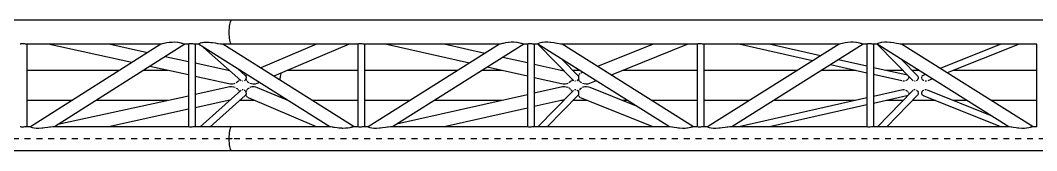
# Model space of a CAD drawing. Header units: millimetres. Extents: x 149919 to 150445, y 136651 to 136866.
# Drawn here: x 150213.99 to 150231.16, y 136773.87 to 136776.08 of the extents above; entities that cross this region are included whole.
import ezdxf

# ---------------------------------------------------------------- set-up
doc = ezdxf.new("R2010")
doc.units = ezdxf.units.MM
doc.header["$LTSCALE"] = 0.25
doc.linetypes.add('CENTER', pattern=[50.8, 31.75, -6.35, 6.35, -6.35])
doc.linetypes.add('XKITLINE00', pattern=[0])

# ---------------------------------------------------------------- blocks, each defined once
blk = doc.blocks.new('çatıı')
at = {"color": 8, "linetype": 'XKITLINE00'}
for p, q in [((7574.6, 12570.6), (6252.7, 12570.6)), ((7570.3, 12557.2), (7570, 12553.8)), ((7570.6, 12560.4), (7570.3, 12557.2)), ((7571.1, 12563.3), (7570.6, 12560.4)), ((7571.6, 12565.8), (7571.1, 12563.3)), ((7572.3, 12567.9), (7571.6, 12565.8)), ((7572.3, 12567.9), (7571.6, 12565.8)), ((7573, 12569.4), (7572.3, 12567.9)), ((7573, 12569.4), (7572.3, 12567.9)), ((7573.8, 12570.3), (7573, 12569.4)), ((7573.8, 12570.3), (7573, 12569.4)), ((7574.6, 12570.6), (7573.8, 12570.3)), ((7574.6, 12570.6), (7573.8, 12570.3)), ((9008.6, 12570.6), (7574.6, 12570.6)), ((7570, 12553.8), (7570, 12550.3)), ((7570, 12550.3), (7570, 12546.7)), ((7570, 12546.7), (7570.3, 12543.3)), ((7570.3, 12543.3), (7570.6, 12540.1)), ((7570.6, 12540.1), (7571.1, 12537.2)), ((7571.1, 12537.2), (7571.6, 12534.7)), ((7217.6, 12530.3), (7217.3, 12530.1)), ((7217.8, 12530.3), (7217.6, 12530.3)), ((7218.4, 12530.6), (7217.8, 12530.3)), ((7219.6, 12530.8), (7218.4, 12530.6)), ((7221.2, 12530.9), (7219.6, 12530.8)), ((7223, 12530.9), (7221.2, 12530.9)), ((7224.7, 12530.7), (7223, 12530.9)), ((7226.3, 12530.3), (7224.7, 12530.7)), ((7226.4, 12530.3), (7226.3, 12530.3)), ((7227.6, 12530.1), (7226.4, 12530.3)), ((7228.4, 12530), (7227.6, 12530.1)), ((7454.7, 12530), (7228.3, 12530)), ((7228.5, 12530), (7228.4, 12529.9)), ((7228.4, 12529.9), (7228.4, 12530)), ((7228.7, 12530), (7228.7, 12390.6)), ((7454.8, 12530), (7234.6, 12390.6)), ((7405.8, 12499), (7264.5, 12530)), ((7495.5, 12530), (7275.4, 12390.6)), ((7432.1, 12515.7), (7366.8, 12530)), ((7455.3, 12530.3), (7454.8, 12530)), ((7455.5, 12530.3), (7455.3, 12530.3)), ((7457.4, 12530.9), (7455.5, 12530.3)), ((7459.6, 12531.3), (7457.4, 12530.9)), ((7460.6, 12531.6), (7459.6, 12531.3)), ((7464.8, 12532.3), (7460.6, 12531.6)), ((7469.2, 12532.9), (7464.8, 12532.3)), ((7469.3, 12532.9), (7469.2, 12532.9)), ((7474.2, 12533.3), (7469.3, 12532.9)), ((7478.8, 12533.4), (7474.2, 12533.3)), ((7482.9, 12533.1), (7478.8, 12533.4)), ((7483.8, 12532.9), (7482.9, 12533.1)), ((7486.5, 12532.5), (7483.8, 12532.9)), ((7489.4, 12531.8), (7486.5, 12532.5)), ((7490.6, 12531.3), (7489.4, 12531.8)), ((7491.7, 12531.1), (7490.6, 12531.3)), ((7493.5, 12530.4), (7491.7, 12531.1)), ((7493.6, 12530.3), (7493.5, 12530.4)), ((7494.8, 12530.1), (7493.6, 12530.3)), ((7495.1, 12529.9), (7494.8, 12530.1)), ((7501.4, 12530), (7495, 12530)), ((7495.4, 12530), (7495.1, 12529.9)), ((7501.7, 12530.3), (7501.4, 12530.1)), ((7501.4, 12530.1), (7501.4, 12390.5)), ((7502, 12530.3), (7501.7, 12530.3)), ((7502.5, 12530.6), (7502, 12530.3)), ((7503.8, 12530.8), (7502.5, 12530.6)), ((7505.4, 12530.9), (7503.8, 12530.8)), ((7507.1, 12530.9), (7505.4, 12530.9)), ((7508.9, 12530.7), (7507.1, 12530.9)), ((7510.5, 12530.3), (7508.9, 12530.7)), ((7511.8, 12530.2), (7510.5, 12530.3)), ((7510.5, 12530.3), (7510.5, 12530.3)), ((7512.6, 12530), (7511.8, 12530.2)), ((7518.9, 12530), (7512.5, 12530)), ((7512.7, 12530), (7512.6, 12529.9)), ((7512.6, 12529.9), (7512.6, 12530)), ((7512.8, 12530), (7512.8, 12390.6)), ((7519, 12530.2), (7518.7, 12530.1)), ((7740.7, 12390.5), (7518.7, 12530.1)), ((7520, 12531), (7519, 12530.5)), ((7519, 12530.5), (7519, 12530.2)), ((7521.6, 12531.8), (7520, 12531)), ((7524.2, 12532.3), (7521.6, 12531.8)), ((7525.3, 12532.4), (7524.2, 12532.3)), ((7527.5, 12532.8), (7525.3, 12532.4)), ((7590.1, 12468.6), (7527.2, 12524.8)), ((7531.7, 12533), (7527.5, 12532.8)), ((7536.7, 12532.8), (7531.7, 12533)), ((7539.6, 12532.4), (7536.7, 12532.8)), ((7542, 12532.3), (7539.6, 12532.4)), ((7547.1, 12531.7), (7542, 12532.3)), ((7551.3, 12531), (7547.1, 12531.7)), ((7552, 12530.9), (7551.3, 12531)), ((7555.8, 12530.4), (7552, 12530.9)), ((7557.2, 12530.2), (7555.8, 12530.4)), ((7558.4, 12530.1), (7557.2, 12530.2)), ((7559.8, 12529.9), (7558.4, 12530.1)), ((7574.6, 12530), (7559.4, 12530)), ((7559.8, 12529.9), (7559.8, 12530)), ((7559.8, 12529.9), (7559.8, 12529.9)), ((7781.6, 12390.6), (7559.9, 12530)), ((7571.6, 12534.7), (7572.3, 12532.7)), ((7571.6, 12534.7), (7572.3, 12532.7)), ((7572.3, 12532.7), (7573, 12531.2)), ((7572.3, 12532.7), (7573, 12531.2)), ((7573, 12531.2), (7573.8, 12530.3)), ((7573, 12531.2), (7573.8, 12530.3)), ((7574.6, 12530), (7573.8, 12530.3)), ((7574.6, 12530), (7573.8, 12530.3)), ((7787.6, 12530), (7574.6, 12530)), ((7717.9, 12530), (7623.7, 12489.9)), ((7773.4, 12530), (7646.1, 12475.8)), ((7787.9, 12530.3), (7787.6, 12530.1)), ((7787.6, 12530.1), (7787.6, 12390.5)), ((7788.3, 12530.3), (7787.9, 12530.3)), ((7788.7, 12530.6), (7788.3, 12530.3)), ((7790, 12530.8), (7788.7, 12530.6)), ((7791.6, 12531), (7790, 12530.8)), ((7793.3, 12530.9), (7791.6, 12531)), ((7795.1, 12530.7), (7793.3, 12530.9)), ((7796.7, 12530.4), (7795.1, 12530.7)), ((7796.8, 12530.3), (7796.7, 12530.4)), ((7798, 12530.2), (7796.8, 12530.3)), ((7798.8, 12530), (7798, 12530.2)), ((8027.3, 12530), (7798.8, 12530)), ((7798.9, 12530), (7798.8, 12529.9)), ((7798.8, 12529.9), (7798.8, 12530)), ((7799, 12530), (7799, 12390.6)), ((8027.3, 12530), (7805.2, 12390.6)), ((7976.3, 12498), (7833.8, 12530)), ((8068.3, 12530), (7846.2, 12390.6)), ((8002.6, 12514.5), (7933.7, 12530)), ((8027.9, 12530.3), (8027.3, 12530)), ((8028.2, 12530.3), (8027.9, 12530.3)), ((8030, 12530.9), (8028.2, 12530.3)), ((8032.4, 12531.3), (8030, 12530.9)), ((8033.1, 12531.5), (8032.4, 12531.3)), ((8037.4, 12532.3), (8033.1, 12531.5)), ((8042, 12532.9), (8037.4, 12532.3)), ((8042.3, 12532.9), (8042, 12532.9)), ((8047, 12533.4), (8042.3, 12532.9)), ((8051.6, 12533.5), (8047, 12533.4)), ((8055.8, 12533.1), (8051.6, 12533.5)), ((8056.9, 12532.9), (8055.8, 12533.1)), ((8059.4, 12532.6), (8056.9, 12532.9)), ((8062.3, 12531.9), (8059.4, 12532.6)), ((8063.7, 12531.3), (8062.3, 12531.9)), ((8064.6, 12531.1), (8063.7, 12531.3)), ((8066.4, 12530.5), (8064.6, 12531.1)), ((8066.6, 12530.3), (8066.4, 12530.5)), ((8067.7, 12530.1), (8066.6, 12530.3)), ((8068, 12529.9), (8067.7, 12530.1)), ((8074.4, 12530), (8067.9, 12530)), ((8068.3, 12530), (8068, 12529.9)), ((8074.7, 12530.3), (8074.4, 12530.1)), ((8074.4, 12530.1), (8074.4, 12390.5)), ((8075.1, 12530.3), (8074.7, 12530.3)), ((8075.5, 12530.6), (8075.1, 12530.3)), ((8076.8, 12530.8), (8075.5, 12530.6)), ((8078.4, 12531), (8076.8, 12530.8)), ((8080.1, 12530.9), (8078.4, 12531)), ((8081.9, 12530.7), (8080.1, 12530.9)), ((8083.5, 12530.4), (8081.9, 12530.7)), ((8083.6, 12530.3), (8083.5, 12530.4)), ((8084.8, 12530.2), (8083.6, 12530.3)), ((8085.6, 12530), (8084.8, 12530.2)), ((8092, 12530), (8085.6, 12530)), ((8085.7, 12530), (8085.6, 12529.9)), ((8085.6, 12529.9), (8085.6, 12530)), ((8085.8, 12530), (8085.8, 12390.6)), ((8092, 12530.3), (8091.7, 12530.2)), ((8314.2, 12390.5), (8091.7, 12530.2)), ((8092.8, 12531.2), (8091.9, 12530.6)), ((8091.9, 12530.6), (8092, 12530.3)), ((8092.3, 12529.8), (8150.9, 12469.7)), ((8093.3, 12531.3), (8092.8, 12531.2)), ((8094.3, 12532), (8093.3, 12531.3)), ((8096.7, 12532.7), (8094.3, 12532)), ((8098.6, 12532.9), (8096.7, 12532.7)), ((8099.9, 12533.2), (8098.6, 12532.9)), ((8104, 12533.5), (8099.9, 12533.2)), ((8108.8, 12533.4), (8104, 12533.5)), ((8113.3, 12532.9), (8108.8, 12533.4)), ((8114.1, 12532.9), (8113.3, 12532.9)), ((8119.3, 12532.3), (8114.1, 12532.9)), ((8124.2, 12531.5), (8119.3, 12532.3)), ((8124.8, 12531.3), (8124.2, 12531.5)), ((8128.2, 12530.8), (8124.8, 12531.3)), ((8130.5, 12530.3), (8128.2, 12530.8)), ((8131.3, 12530.3), (8130.5, 12530.3)), ((8132.9, 12530), (8131.3, 12530.3)), ((8361.2, 12530), (8132.9, 12530)), ((8133, 12529.9), (8132.9, 12530)), ((8132.9, 12530), (8133, 12529.9)), ((8355.1, 12390.6), (8133, 12530)), ((8286.8, 12530), (8192.9, 12492.4)), ((8345.6, 12530), (8215.8, 12478)), ((8361.5, 12530.3), (8361.2, 12530.1)), ((8361.2, 12530.1), (8361.2, 12390.5)), ((8361.9, 12530.3), (8361.5, 12530.3)), ((8362.3, 12530.6), (8361.9, 12530.3)), ((8363.6, 12530.8), (8362.3, 12530.6)), ((8365.2, 12531), (8363.6, 12530.8)), ((8366.9, 12530.9), (8365.2, 12531)), ((8368.7, 12530.7), (8366.9, 12530.9)), ((8370.3, 12530.4), (8368.7, 12530.7)), ((8370.4, 12530.3), (8370.3, 12530.4)), ((8371.5, 12530.2), (8370.4, 12530.3)), ((8372.4, 12530), (8371.5, 12530.2)), ((8600.9, 12530), (8372.4, 12530)), ((8372.5, 12530), (8372.4, 12529.9)), ((8372.4, 12529.9), (8372.4, 12530)), ((8372.6, 12530), (8372.6, 12390.6)), ((8600.9, 12530), (8378.8, 12390.6)), ((8641.9, 12530), (8419.8, 12390.6)), ((8556.2, 12502), (8431.5, 12530)), ((8569.8, 12510.5), (8483.1, 12530)), ((8601.5, 12530.3), (8600.9, 12530)), ((8601.8, 12530.3), (8601.5, 12530.3)), ((8603.6, 12530.9), (8601.8, 12530.3)), ((8606, 12531.3), (8603.6, 12530.9)), ((8606.8, 12531.5), (8606, 12531.3)), ((8611, 12532.3), (8606.8, 12531.5)), ((8615.6, 12532.9), (8611, 12532.3)), ((8615.9, 12532.9), (8615.6, 12532.9)), ((8620.6, 12533.4), (8615.9, 12532.9)), ((8625.3, 12533.5), (8620.6, 12533.4)), ((8629.4, 12533.2), (8625.3, 12533.5)), ((8630.5, 12532.9), (8629.4, 12533.2)), ((8633, 12532.6), (8630.5, 12532.9)), ((8636, 12531.9), (8633, 12532.6)), ((8637.3, 12531.3), (8636, 12531.9)), ((8638.2, 12531.1), (8637.3, 12531.3)), ((8640, 12530.5), (8638.2, 12531.1)), ((8640.2, 12530.3), (8640, 12530.5)), ((8641.3, 12530.1), (8640.2, 12530.3)), ((8641.6, 12529.9), (8641.3, 12530.1)), ((8648, 12530), (8641.5, 12530)), ((8641.9, 12530), (8641.6, 12529.9)), ((8648.3, 12530.3), (8648, 12530.1)), ((8648, 12530.1), (8648, 12390.5)), ((8648.7, 12530.3), (8648.3, 12530.3)), ((8649.1, 12530.6), (8648.7, 12530.3)), ((8650.4, 12530.8), (8649.1, 12530.6)), ((8652, 12531), (8650.4, 12530.8)), ((8653.7, 12530.9), (8652, 12531)), ((8655.5, 12530.7), (8653.7, 12530.9)), ((8657.1, 12530.4), (8655.5, 12530.7)), ((8657.2, 12530.3), (8657.1, 12530.4)), ((8658.3, 12530.2), (8657.2, 12530.3)), ((8659.2, 12530), (8658.3, 12530.2)), ((8665.5, 12530), (8659.2, 12530)), ((8659.3, 12530), (8659.2, 12529.9)), ((8659.2, 12529.9), (8659.2, 12530)), ((8659.4, 12530), (8659.4, 12390.6)), ((8665.6, 12530.3), (8665.3, 12530.2)), ((8887.8, 12390.5), (8665.3, 12530.2)), ((8666.4, 12531.2), (8665.5, 12530.6)), ((8665.5, 12530.6), (8665.6, 12530.3)), ((8665.9, 12529.8), (8724.5, 12469.7)), ((8666.9, 12531.4), (8666.4, 12531.2)), ((8667.9, 12532), (8666.9, 12531.4)), ((8670.3, 12532.7), (8667.9, 12532)), ((8672.2, 12533), (8670.3, 12532.7)), ((8673.5, 12533.2), (8672.2, 12533)), ((8677.5, 12533.5), (8673.5, 12533.2)), ((8682.3, 12533.4), (8677.5, 12533.5)), ((8686.9, 12533), (8682.3, 12533.4)), ((8687.6, 12532.9), (8686.9, 12533)), ((8692.8, 12532.3), (8687.6, 12532.9)), ((8697.8, 12531.5), (8692.8, 12532.3)), ((8698.3, 12531.4), (8697.8, 12531.5)), ((8701.8, 12530.8), (8698.3, 12531.4)), ((8704.1, 12530.3), (8701.8, 12530.8)), ((8704.8, 12530.3), (8704.1, 12530.3)), ((8706.4, 12530), (8704.8, 12530.3)), ((8706.6, 12529.9), (8706.4, 12530)), ((8934.8, 12530), (8706.5, 12530)), ((8706.5, 12530), (8706.6, 12529.9)), ((8928.7, 12390.6), (8706.6, 12530)), ((8874.5, 12530), (8772, 12489)), ((8905.1, 12530), (8783.9, 12481.5)), ((8935.1, 12530.3), (8934.8, 12530.1)), ((8934.8, 12530.1), (8934.8, 12390.5)), ((7501.4, 12500.5), (7462.4, 12509)), ((8074.4, 12498.4), (8032.9, 12507.7)), ((8133.1, 12504.1), (8160.4, 12476.2)), ((8648, 12492.9), (8600.1, 12503.7)), ((8706.7, 12504.1), (8734.1, 12476.1)), ((7384.8, 12485.7), (7228.7, 12485.7)), ((7466.7, 12485.7), (7425.6, 12485.7)), ((7501.4, 12478.1), (7436.1, 12492.4)), ((7571.6, 12485.1), (7512.8, 12498)), ((7571, 12485.7), (7569, 12485.7)), ((7597.5, 12477.2), (7584.8, 12488.5)), ((7589.4, 12485.7), (7588, 12485.7)), ((7787.6, 12485.7), (7669.4, 12485.7)), ((7956.7, 12485.7), (7799, 12485.7)), ((8031.1, 12485.7), (7997.7, 12485.7)), ((8074.4, 12475.9), (8006.5, 12491.2)), ((8136.7, 12484.4), (8085.8, 12495.8)), ((8135.4, 12485.7), (8131, 12485.7)), ((8162.5, 12485.7), (8151.2, 12485.7)), ((8361.2, 12485.7), (8234.9, 12485.7)), ((8530.3, 12485.7), (8372.6, 12485.7)), ((8628.8, 12485.7), (8571.3, 12485.7)), ((8648, 12481.4), (8586.5, 12495.2)), ((8716.6, 12477.6), (8659.4, 12490.4)), ((8709, 12485.7), (8680.4, 12485.7)), ((8736.1, 12485.7), (8724.8, 12485.7)), ((8934.8, 12485.7), (8794.4, 12485.7)), ((7569.6, 12463.1), (7512.8, 12475.6)), ((7587.6, 12470), (7586.5, 12468.5)), ((7588, 12470.5), (7587.6, 12470)), ((7587.6, 12470), (7587.6, 12470)), ((7590.4, 12468.4), (7590.1, 12468.6)), ((7596.6, 12468.8), (7595.9, 12468.4)), ((7597.8, 12470), (7596.6, 12468.8)), ((7597.5, 12477.2), (7597.9, 12476.8)), ((7597.9, 12470.1), (7597.8, 12470)), ((7597.9, 12476.8), (7598.5, 12476.2)), ((7598.6, 12471.3), (7597.9, 12470.1)), ((7598.8, 12476.8), (7598.5, 12476.2)), ((7598.5, 12476.2), (7598.7, 12475.4)), ((7598.7, 12471.7), (7598.6, 12471.3)), ((7598.6, 12471.3), (7599.2, 12470)), ((7598.7, 12475.4), (7598.9, 12475)), ((7598.9, 12473.3), (7598.7, 12471.7)), ((7599, 12477.6), (7598.8, 12476.8)), ((7598.9, 12475), (7598.9, 12473.5)), ((7598.9, 12473.5), (7598.9, 12473.3)), ((7599.2, 12478), (7599, 12477.6)), ((7599.2, 12470), (7599.6, 12469.1)), ((7600, 12479), (7599.6, 12478.5)), ((7599.6, 12469.1), (7600, 12468.5)), ((7656.1, 12471.8), (7655.9, 12469.6)), ((7656.1, 12471.8), (7655.9, 12469.6)), ((7656.6, 12475.2), (7656.1, 12471.8)), ((7656.6, 12475.2), (7656.1, 12471.8)), ((7657.2, 12478.2), (7656.6, 12475.2)), ((7657.2, 12478.2), (7656.6, 12475.2)), ((7657.9, 12480.8), (7657.2, 12478.2)), ((7657.9, 12480.8), (7657.2, 12478.2)), ((8131.9, 12463), (8085.8, 12473.4)), ((8149.7, 12470), (8148.6, 12468.4)), ((8150.1, 12470.6), (8149.7, 12470)), ((8150.9, 12469.9), (8150.9, 12469.7)), ((8152.1, 12468.6), (8150.9, 12469.7)), ((8152.4, 12468.4), (8152.1, 12468.6)), ((8158.7, 12468.8), (8157.9, 12468.4)), ((8159.8, 12470), (8158.7, 12468.8)), ((8159.9, 12470.1), (8159.8, 12470)), ((8160.4, 12470.9), (8159.9, 12470.1)), ((8160.4, 12476.8), (8160.3, 12476.3)), ((8160.6, 12477.5), (8160.4, 12476.8)), ((8160.4, 12476.2), (8160.6, 12475.5)), ((8160.7, 12471.7), (8160.4, 12470.9)), ((8160.5, 12471), (8161, 12470)), ((8160.9, 12478), (8160.6, 12477.5)), ((8160.6, 12475.5), (8160.8, 12475.1)), ((8160.8, 12473.3), (8160.7, 12471.7)), ((8160.8, 12475.1), (8160.9, 12473.6)), ((8160.9, 12473.6), (8160.8, 12473.3)), ((8161, 12470), (8161.4, 12469)), ((8161.8, 12479.2), (8161.3, 12478.5)), ((8161.4, 12469), (8161.8, 12468.4)), ((8162.3, 12479.6), (8161.8, 12479.2)), ((8163.4, 12480.5), (8162.3, 12479.6)), ((8163.6, 12480.6), (8163.4, 12480.5)), ((8165.6, 12481.5), (8164.5, 12481)), ((8167.8, 12482.4), (8165.6, 12481.5)), ((8706.9, 12468.1), (8659.4, 12478.8)), ((8715.4, 12469.5), (8713.5, 12468.4)), ((8715.9, 12470), (8715.4, 12469.5)), ((8717, 12470.9), (8715.9, 12470)), ((8717.6, 12476.9), (8716.6, 12477.6)), ((8717.4, 12471.5), (8717, 12470.9)), ((8718.1, 12472.5), (8717.8, 12472.1)), ((8718, 12476.5), (8718.6, 12475.6)), ((8718.3, 12473.5), (8718.1, 12472.5)), ((8718.6, 12474.1), (8718.3, 12473.5)), ((8718.6, 12475.6), (8718.6, 12475.5)), ((8718.6, 12474.9), (8718.6, 12474.1)), ((8724.5, 12469.9), (8724.5, 12469.7)), ((8725.7, 12468.6), (8724.5, 12469.7)), ((8726, 12468.4), (8725.7, 12468.6)), ((8732.2, 12468.9), (8731.5, 12468.4)), ((8733.4, 12470), (8732.2, 12468.9)), ((8733.5, 12470.1), (8733.4, 12470)), ((8734.3, 12471.5), (8733.5, 12470.1)), ((8734.1, 12476.1), (8734.4, 12475.5)), ((8734.8, 12473.2), (8734.5, 12472.1)), ((8734.7, 12474.9), (8734.7, 12474.8)), ((8734.7, 12474.8), (8734.8, 12473.5)), ((8734.8, 12473.5), (8734.8, 12473.2)), ((8740.5, 12474.9), (8740.2, 12473.8)), ((8740.2, 12473.8), (8740.3, 12473.5)), ((8740.3, 12473.5), (8740.4, 12472.1)), ((8740.4, 12472.1), (8740.4, 12472.1)), ((8741.6, 12476.5), (8740.7, 12475.5)), ((8740.8, 12471.5), (8741.3, 12470.6)), ((8742, 12470), (8741.3, 12470.6)), ((8742, 12476.8), (8741.6, 12476.5)), ((8743.1, 12477.4), (8742, 12476.8)), ((8742, 12470), (8742.6, 12469.2)), ((8744.1, 12468.4), (8742.6, 12469.2)), ((8746.9, 12478.9), (8743.1, 12477.4)), ((8758.8, 12471.4), (8751, 12468.3)), ((7571.4, 12457.8), (7512.8, 12445)), ((7590.2, 12452), (7521.4, 12390.6)), ((7572.7, 12462.7), (7569.6, 12463.1)), ((7574.5, 12458), (7571.4, 12457.8)), ((7575.8, 12462.7), (7572.7, 12462.7)), ((7577.6, 12457.7), (7574.5, 12458)), ((7578.8, 12463.3), (7575.8, 12462.7)), ((7580.5, 12456.8), (7577.6, 12457.7)), ((7580.2, 12463.9), (7578.8, 12463.3)), ((7580.7, 12456.7), (7580.5, 12456.8)), ((7583.9, 12466), (7581.8, 12464.6)), ((7583, 12455.4), (7582, 12456)), ((7584.3, 12454.4), (7583, 12455.4)), ((7584.1, 12466.2), (7583.9, 12466)), ((7585.9, 12467.8), (7584.1, 12466.2)), ((7585.2, 12453.7), (7584.3, 12454.4)), ((7585.2, 12453.7), (7586.1, 12452.8)), ((7586.7, 12452.1), (7587.1, 12451.7)), ((7587.1, 12451.7), (7587.7, 12450.6)), ((7590.4, 12452.1), (7590.2, 12452)), ((7593.4, 12452.9), (7592.4, 12452.8)), ((7593.3, 12467.7), (7592.7, 12467.8)), ((7593.7, 12467.8), (7593.3, 12467.7)), ((7594, 12452.8), (7593.4, 12452.9)), ((7596.7, 12451.8), (7596, 12452.1)), ((7597.8, 12450.6), (7596.7, 12451.8)), ((7599.9, 12452.1), (7599.1, 12450.6)), ((7601.8, 12454.4), (7600.3, 12452.8)), ((7600.5, 12467.8), (7601.1, 12467.1)), ((7602, 12466.2), (7601.1, 12467.1)), ((7601.9, 12454.5), (7601.8, 12454.4)), ((7603.9, 12456), (7601.9, 12454.5)), ((7603, 12465.3), (7602, 12466.2)), ((7604.2, 12464.6), (7603, 12465.3)), ((7608.1, 12463), (7605.4, 12463.9)), ((7606.6, 12457.2), (7605.4, 12456.7)), ((7609.5, 12457.9), (7606.6, 12457.2)), ((7611.1, 12462.6), (7608.1, 12463)), ((7612.5, 12458), (7609.5, 12457.9)), ((7614.2, 12462.8), (7611.1, 12462.6)), ((7615.6, 12457.6), (7612.5, 12458)), ((7617.2, 12463.5), (7614.2, 12462.8)), ((7618.5, 12456.6), (7615.6, 12457.6)), ((7621.7, 12465.4), (7617.2, 12463.5)), ((7671.3, 12434.1), (7618.5, 12456.6)), ((8133.7, 12457.9), (8085.8, 12447.1)), ((8134.9, 12462.6), (8131.9, 12463)), ((8136.8, 12458.1), (8133.7, 12457.9)), ((8138, 12462.6), (8134.9, 12462.6)), ((8139.8, 12457.7), (8136.8, 12458.1)), ((8141, 12463.2), (8138, 12462.6)), ((8142.7, 12456.8), (8139.8, 12457.7)), ((8142.5, 12463.9), (8141, 12463.2)), ((8143, 12456.7), (8142.7, 12456.8)), ((8146, 12465.9), (8144.1, 12464.6)), ((8145.2, 12455.5), (8144.3, 12456)), ((8146.4, 12454.5), (8145.2, 12455.5)), ((8146.2, 12466.1), (8146, 12465.9)), ((8148.1, 12467.8), (8146.2, 12466.1)), ((8147.4, 12453.7), (8146.4, 12454.5)), ((8147.4, 12453.7), (8148.2, 12452.8)), ((8148.8, 12452.1), (8149.2, 12451.7)), ((8149.2, 12451.7), (8149.8, 12450.7)), ((8152.2, 12452), (8151, 12450.9)), ((8152.4, 12452.1), (8152.2, 12452)), ((8155.4, 12452.9), (8153.7, 12452.7)), ((8155.4, 12467.7), (8154.7, 12467.8)), ((8155.8, 12467.8), (8155.4, 12467.7)), ((8156.1, 12452.8), (8155.4, 12452.9)), ((8158.7, 12451.8), (8158.1, 12452.1)), ((8159.8, 12450.7), (8158.7, 12451.8)), ((8161.6, 12452.1), (8160.9, 12450.7)), ((8163.7, 12454.5), (8162.1, 12452.8)), ((8162.3, 12467.8), (8162.9, 12467)), ((8163.9, 12466.2), (8162.9, 12467)), ((8165.7, 12456), (8163.7, 12454.5)), ((8163.7, 12454.5), (8163.7, 12454.5)), ((8164.9, 12465.2), (8163.9, 12466.2)), ((8166, 12464.6), (8164.9, 12465.2)), ((8168.5, 12457.3), (8167.1, 12456.7)), ((8167.3, 12463.8), (8167.2, 12463.9)), ((8170, 12462.9), (8167.3, 12463.8)), ((8171.4, 12458), (8168.5, 12457.3)), ((8173.1, 12462.5), (8170, 12462.9)), ((8174.4, 12458.1), (8171.4, 12458)), ((8176.2, 12462.7), (8173.1, 12462.5)), ((8177.5, 12457.6), (8174.4, 12458.1)), ((8179.2, 12463.4), (8176.2, 12462.7)), ((8180.4, 12456.7), (8177.5, 12457.6)), ((8190.7, 12468), (8179.2, 12463.4)), ((8258.5, 12425.5), (8180.4, 12456.7)), ((8708.8, 12452.9), (8659.4, 12441.8)), ((8709.1, 12467.7), (8708.8, 12467.8)), ((8711.1, 12452.9), (8708.8, 12452.9)), ((8711.4, 12467.8), (8709.1, 12467.7)), ((8711.5, 12452.8), (8711.1, 12452.9)), ((8715.2, 12451.4), (8713.8, 12452.1)), ((8716.1, 12450.7), (8715.2, 12451.4)), ((8725.8, 12452), (8724.6, 12450.9)), ((8726, 12452.1), (8725.8, 12452)), ((8729, 12452.9), (8727.3, 12452.7)), ((8728.9, 12467.7), (8728.3, 12467.8)), ((8729.3, 12467.8), (8728.9, 12467.7)), ((8729.7, 12452.8), (8729, 12452.9)), ((8732.3, 12451.8), (8731.7, 12452.1)), ((8733.4, 12450.7), (8732.3, 12451.8)), ((8743.8, 12452.1), (8742.1, 12451)), ((8748.1, 12452.9), (8745.8, 12452.8)), ((8746.6, 12467.7), (8746.5, 12467.8)), ((8748.9, 12467.8), (8746.6, 12467.7)), ((8748.8, 12452.8), (8748.1, 12452.9)), ((8748.9, 12467.8), (8748.9, 12467.8)), ((8857, 12409.8), (8750.2, 12452.5)), ((7304.6, 12434.9), (7228.7, 12434.9)), ((7501.4, 12442.5), (7281.1, 12394.2)), ((7466.8, 12434.9), (7345.4, 12434.9)), ((7571.7, 12435.5), (7512.8, 12422.6)), ((7597.6, 12443.4), (7538.4, 12390.6)), ((7571, 12434.9), (7568.9, 12434.9)), ((7587.7, 12450.6), (7588.1, 12450.1)), ((7613.6, 12434.9), (7588, 12434.9)), ((7598, 12443.8), (7597.6, 12443.4)), ((7598, 12450.5), (7597.8, 12450.6)), ((7598, 12450.5), (7598.6, 12449.5)), ((7598.4, 12444.3), (7598, 12443.8)), ((7598.6, 12444.4), (7598.4, 12444.3)), ((7598.4, 12444.3), (7598.5, 12443.9)), ((7598.5, 12443.9), (7598.6, 12443.8)), ((7598.9, 12450.4), (7598.6, 12449.4)), ((7598.6, 12449.5), (7598.7, 12448.9)), ((7598.7, 12445.1), (7598.6, 12444.4)), ((7598.6, 12443.8), (7599.2, 12442.6)), ((7598.7, 12448.9), (7598.8, 12448)), ((7598.9, 12445.5), (7598.7, 12445.1)), ((7598.8, 12447.9), (7598.9, 12447.3)), ((7599.1, 12450.6), (7598.9, 12450.4)), ((7598.9, 12447.3), (7598.9, 12447.1)), ((7598.9, 12447.1), (7598.9, 12445.7)), ((7598.9, 12445.6), (7598.9, 12445.5)), ((7599.4, 12442.1), (7600.6, 12441)), ((7600.6, 12441), (7600.9, 12440.6)), ((7602, 12440), (7600.9, 12440.6)), ((7602.8, 12439.5), (7602.7, 12439.5)), ((7717.7, 12390.6), (7602.8, 12439.5)), ((7657, 12443.1), (7657.2, 12442.3)), ((7657, 12443.1), (7657.2, 12442.3)), ((7657.2, 12442.3), (7657.8, 12439.9)), ((7657.2, 12442.3), (7657.8, 12439.9)), ((7670.1, 12434.9), (7669.6, 12434.9)), ((7787.6, 12434.9), (7711.1, 12434.9)), ((7875.7, 12434.9), (7799, 12434.9)), ((8074.4, 12444.6), (7853, 12394.9)), ((8031.2, 12434.9), (7916.8, 12434.9)), ((8136.7, 12436.2), (8085.8, 12424.8)), ((8151, 12450.9), (8092.1, 12390.6)), ((8160.4, 12444.3), (8107.9, 12390.6)), ((8135.4, 12434.9), (8130.8, 12434.9)), ((8149.8, 12450.7), (8150.3, 12450)), ((8151, 12450.9), (8150.9, 12450.7)), ((8176, 12434.9), (8151.2, 12434.9)), ((8160, 12450.5), (8159.8, 12450.7)), ((8160, 12450.5), (8160.4, 12449.9)), ((8160.2, 12444.1), (8160.2, 12444)), ((8160.2, 12444), (8160.3, 12443.9)), ((8160.3, 12443.9), (8160.9, 12442.6)), ((8160.4, 12449.9), (8160.7, 12448.8)), ((8160.7, 12445.1), (8160.4, 12444.3)), ((8160.7, 12450.5), (8160.5, 12449.7)), ((8160.9, 12450.7), (8160.7, 12450.5)), ((8160.7, 12448.8), (8160.8, 12448.1)), ((8160.8, 12445.5), (8160.7, 12445.1)), ((8160.8, 12447.9), (8160.8, 12447.2)), ((8160.8, 12447.2), (8160.9, 12447)), ((8160.9, 12447), (8160.8, 12445.7)), ((8160.8, 12445.6), (8160.8, 12445.5)), ((8161.1, 12442.1), (8162.2, 12441)), ((8162.2, 12441), (8162.5, 12440.7)), ((8163.6, 12440), (8162.5, 12440.7)), ((8164.3, 12439.5), (8164.3, 12439.6)), ((8286.7, 12390.6), (8164.3, 12439.5)), ((8243.5, 12434.9), (8235, 12434.9)), ((8361.2, 12434.9), (8284.5, 12434.9)), ((8449.3, 12434.9), (8372.6, 12434.9)), ((8648, 12439.2), (8431.5, 12390.6)), ((8628.7, 12434.9), (8490.4, 12434.9)), ((8715.5, 12442.7), (8659.4, 12430.1)), ((8724.6, 12450.9), (8665.7, 12390.6)), ((8709, 12434.9), (8680.5, 12434.9)), ((8734.1, 12444.5), (8681.5, 12390.6)), ((8717.2, 12443.2), (8715.5, 12442.7)), ((8716.9, 12450.1), (8716.1, 12450.7)), ((8716.9, 12450.1), (8717.7, 12449.1)), ((8718.1, 12448.5), (8718.6, 12447.1)), ((8718.7, 12445.1), (8718.5, 12444.6)), ((8718.6, 12447.1), (8718.7, 12446.9)), ((8718.7, 12446.9), (8718.9, 12445.7)), ((8724.6, 12450.9), (8724.5, 12450.7)), ((8763.8, 12434.9), (8724.8, 12434.9)), ((8733.6, 12450.5), (8733.4, 12450.7)), ((8733.6, 12450.5), (8734.4, 12449.1)), ((8734.4, 12445.1), (8734.1, 12444.5)), ((8734.6, 12448.5), (8734.9, 12447.4)), ((8734.8, 12445.8), (8734.7, 12445.7)), ((8734.9, 12447.4), (8734.8, 12447.1)), ((8734.8, 12447.1), (8734.8, 12445.8)), ((8740.3, 12448.5), (8740.1, 12448)), ((8740.1, 12448), (8740.2, 12447.1)), ((8740.2, 12447.1), (8740.1, 12446.4)), ((8740.1, 12446.4), (8740.4, 12445.7)), ((8740.8, 12449.6), (8740.6, 12449.1)), ((8740.6, 12445.1), (8740.6, 12445)), ((8741.8, 12443.9), (8740.6, 12445)), ((8741.8, 12450.7), (8740.8, 12449.6)), ((8742.1, 12451), (8741.8, 12450.7)), ((8741.8, 12443.9), (8741.8, 12443.8)), ((8743.5, 12443), (8741.8, 12443.8)), ((8874.5, 12390.6), (8743.5, 12443)), ((8817.1, 12434.9), (8794.4, 12434.9)), ((8934.8, 12434.9), (8858.1, 12434.9)), ((7501.4, 12420.1), (7366.7, 12390.6)), ((8074.4, 12422.2), (7933.5, 12390.6)), ((8648, 12427.6), (8483.2, 12390.6)), ((7217.6, 12390.4), (7217.3, 12390.5)), ((7217.8, 12390.4), (7217.6, 12390.4)), ((7218.4, 12390.2), (7217.8, 12390.4)), ((7219.6, 12389.9), (7218.4, 12390.2)), ((7221.2, 12389.9), (7219.6, 12389.9)), ((7223, 12389.9), (7221.2, 12389.9)), ((7224.7, 12390.1), (7223, 12389.9)), ((7226.3, 12390.4), (7224.7, 12390.1)), ((7227.6, 12390.5), (7226.3, 12390.4)), ((7228.4, 12390.6), (7227.6, 12390.5)), ((7234.6, 12390.6), (7228.2, 12390.6)), ((7228.5, 12390.6), (7228.4, 12390.6)), ((7228.4, 12390.6), (7228.4, 12390.6)), ((7234.6, 12390.6), (7234.5, 12390.4)), ((7234.6, 12390.4), (7234.5, 12390.4)), ((7234.6, 12390.4), (7234.9, 12389.9)), ((7235.9, 12389.6), (7234.9, 12389.9)), ((7235.9, 12389.6), (7236.1, 12389.3)), ((7237.9, 12388.6), (7236.1, 12389.3)), ((7240.7, 12388.1), (7237.9, 12388.6)), ((7240.8, 12388.1), (7240.7, 12388.1)), ((7244.3, 12387.7), (7240.8, 12388.1)), ((7248.7, 12387.6), (7244.3, 12387.7)), ((7253.8, 12387.9), (7248.7, 12387.6)), ((7255.3, 12388.1), (7253.8, 12387.9)), ((7259, 12388.4), (7255.3, 12388.1)), ((7264.1, 12389.1), (7259, 12388.4)), ((7266.7, 12389.6), (7264.1, 12389.1)), ((7268.6, 12389.8), (7266.7, 12389.6)), ((7272.2, 12390.3), (7268.6, 12389.8)), ((7272.7, 12390.4), (7272.2, 12390.3)), ((7274.4, 12390.5), (7272.7, 12390.4)), ((7275.2, 12390.6), (7274.4, 12390.5)), ((7501.4, 12390.6), (7274.9, 12390.6)), ((7275.3, 12390.6), (7275.2, 12390.6)), ((7501.7, 12390.4), (7501.4, 12390.5)), ((7502, 12390.4), (7501.7, 12390.4)), ((7502.5, 12390.2), (7502, 12390.4)), ((7503.8, 12389.9), (7502.5, 12390.2)), ((7505.4, 12389.9), (7503.8, 12389.9)), ((7507.1, 12389.9), (7505.4, 12389.9)), ((7508.9, 12390.1), (7507.1, 12389.9)), ((7510.5, 12390.4), (7508.9, 12390.1)), ((7511.8, 12390.5), (7510.5, 12390.4)), ((7512.6, 12390.6), (7511.8, 12390.5)), ((7574.7, 12390.6), (7512.4, 12390.6)), ((7512.7, 12390.6), (7512.6, 12390.6)), ((7512.6, 12390.6), (7512.6, 12390.6)), ((7571.1, 12383.3), (7570.6, 12380.4)), ((7571.6, 12385.8), (7571.1, 12383.3)), ((7572.3, 12387.9), (7571.6, 12385.8)), ((7572.3, 12387.9), (7571.6, 12385.8)), ((7573, 12389.4), (7572.3, 12387.9)), ((7573, 12389.4), (7572.3, 12387.9)), ((7573.8, 12390.3), (7573, 12389.4)), ((7573.8, 12390.3), (7573, 12389.4)), ((7574.7, 12390.6), (7573.8, 12390.3)), ((7574.7, 12390.6), (7573.8, 12390.3)), ((7740.6, 12390.6), (7574.7, 12390.6)), ((7741.4, 12390.4), (7740.7, 12390.5)), ((7741.9, 12390.3), (7741.4, 12390.4)), ((7742, 12390.3), (7741.9, 12390.3)), ((7744.6, 12389.8), (7742, 12390.3)), ((7745.7, 12389.6), (7744.6, 12389.8)), ((7747.2, 12389.4), (7745.7, 12389.6)), ((7748.4, 12389.1), (7747.3, 12389.3)), ((7752.9, 12388.5), (7748.4, 12389.1)), ((7755.8, 12388.3), (7752.9, 12388.5)), ((7757.7, 12388), (7755.8, 12388.3)), ((7760.7, 12387.9), (7757.7, 12388)), ((7762.6, 12387.8), (7761.4, 12387.8)), ((7766.9, 12387.9), (7762.6, 12387.8)), ((7770.4, 12388.3), (7767.1, 12387.9)), ((7770.9, 12388.3), (7770.4, 12388.3)), ((7774.3, 12388.8), (7770.9, 12388.3)), ((7776.2, 12389.3), (7774.3, 12388.8)), ((7776.8, 12389.5), (7776.3, 12389.4)), ((7777.1, 12389.6), (7776.8, 12389.5)), ((7779, 12390), (7777.1, 12389.6)), ((7779.5, 12390.3), (7779, 12390)), ((7780, 12390.4), (7779.6, 12390.3)), ((7780.4, 12390.5), (7780, 12390.4)), ((7781.3, 12390.6), (7780.4, 12390.5)), ((7787.6, 12390.6), (7781.3, 12390.6)), ((7781.5, 12390.6), (7781.4, 12390.6)), ((7781.4, 12390.6), (7781.4, 12390.6)), ((7787.9, 12390.4), (7787.6, 12390.5)), ((7788.3, 12390.4), (7787.9, 12390.4)), ((7788.7, 12390.2), (7788.3, 12390.4)), ((7790, 12390), (7788.7, 12390.2)), ((7791.6, 12389.9), (7790, 12390)), ((7793.3, 12389.9), (7791.6, 12389.9)), ((7795.1, 12390.1), (7793.3, 12389.9)), ((7796.7, 12390.4), (7795.1, 12390.1)), ((7796.8, 12390.4), (7796.7, 12390.4)), ((7798, 12390.5), (7796.8, 12390.4)), ((7798.8, 12390.6), (7798, 12390.5)), ((7805.1, 12390.6), (7798.7, 12390.6)), ((7798.9, 12390.6), (7798.8, 12390.6)), ((7798.8, 12390.6), (7798.8, 12390.6)), ((7805.2, 12390.6), (7805.1, 12390.4)), ((7805.2, 12390.4), (7805.1, 12390.4)), ((7805.2, 12390.4), (7805.5, 12390)), ((7806.6, 12389.6), (7805.5, 12390)), ((7806.6, 12389.6), (7806.7, 12389.4)), ((7808.6, 12388.7), (7806.7, 12389.4)), ((7811.4, 12388.2), (7808.6, 12388.7)), ((7811.6, 12388.2), (7811.4, 12388.2)), ((7814.9, 12387.7), (7811.6, 12388.2)), ((7819.3, 12387.6), (7814.9, 12387.7)), ((7824.4, 12387.9), (7819.3, 12387.6)), ((7826.3, 12388.2), (7824.4, 12387.9)), ((7829.7, 12388.4), (7826.3, 12388.2)), ((7834.8, 12389.1), (7829.7, 12388.4)), ((7837.8, 12389.6), (7834.8, 12389.1)), ((7839.3, 12389.7), (7837.8, 12389.6)), ((7842.9, 12390.3), (7839.3, 12389.7)), ((7843.6, 12390.4), (7842.9, 12390.3)), ((7845.2, 12390.5), (7843.6, 12390.4)), ((7846, 12390.6), (7845.2, 12390.5)), ((8074.4, 12390.6), (7845.7, 12390.6)), ((7846.1, 12390.6), (7846, 12390.6)), ((8074.7, 12390.4), (8074.4, 12390.5)), ((8075.1, 12390.4), (8074.7, 12390.4)), ((8075.5, 12390.2), (8075.1, 12390.4)), ((8076.8, 12390), (8075.5, 12390.2)), ((8078.4, 12389.9), (8076.8, 12390)), ((8080.1, 12389.9), (8078.4, 12389.9)), ((8081.9, 12390.1), (8080.1, 12389.9)), ((8083.5, 12390.4), (8081.9, 12390.1)), ((8083.6, 12390.4), (8083.5, 12390.4)), ((8084.8, 12390.5), (8083.6, 12390.4)), ((8085.6, 12390.6), (8084.8, 12390.5)), ((8314.1, 12390.6), (8085.5, 12390.6)), ((8085.7, 12390.6), (8085.6, 12390.6)), ((8085.6, 12390.6), (8085.6, 12390.6)), ((8314.9, 12390.4), (8314.2, 12390.5)), ((8315.5, 12390.2), (8314.9, 12390.4)), ((8318.2, 12389.7), (8315.5, 12390.2)), ((8319.2, 12389.6), (8318.2, 12389.7)), ((8322.1, 12389), (8319.2, 12389.6)), ((8326.6, 12388.4), (8322.1, 12389)), ((8329.3, 12388.2), (8326.6, 12388.4)), ((8331.5, 12387.9), (8329.3, 12388.2)), ((8336.4, 12387.6), (8331.5, 12387.9)), ((8340.8, 12387.8), (8336.4, 12387.6)), ((8343.9, 12388.2), (8340.8, 12387.8)), ((8344.6, 12388.2), (8343.9, 12388.2)), ((8347.9, 12388.7), (8344.6, 12388.2)), ((8350.5, 12389.5), (8347.9, 12388.7)), ((8350.6, 12389.6), (8350.5, 12389.5)), ((8352.6, 12390), (8350.6, 12389.6)), ((8353.5, 12390.4), (8352.6, 12390)), ((8354, 12390.4), (8353.5, 12390.4)), ((8355, 12390.6), (8354, 12390.4)), ((8361.2, 12390.6), (8354.9, 12390.6)), ((8355, 12390.6), (8354.9, 12390.6)), ((8354.9, 12390.6), (8355, 12390.6)), ((8361.5, 12390.4), (8361.2, 12390.5)), ((8361.9, 12390.4), (8361.5, 12390.4)), ((8362.3, 12390.2), (8361.9, 12390.4)), ((8363.6, 12390), (8362.3, 12390.2)), ((8365.2, 12389.9), (8363.6, 12390)), ((8366.9, 12389.9), (8365.2, 12389.9)), ((8368.7, 12390.1), (8366.9, 12389.9)), ((8370.3, 12390.4), (8368.7, 12390.1)), ((8370.4, 12390.4), (8370.3, 12390.4)), ((8371.5, 12390.5), (8370.4, 12390.4)), ((8372.4, 12390.6), (8371.5, 12390.5)), ((8378.7, 12390.6), (8372.2, 12390.6)), ((8372.5, 12390.6), (8372.4, 12390.6)), ((8372.4, 12390.6), (8372.4, 12390.6)), ((8378.8, 12390.6), (8378.7, 12390.4)), ((8378.8, 12390.4), (8378.7, 12390.4)), ((8378.8, 12390.4), (8379.1, 12390)), ((8380.2, 12389.6), (8379.1, 12390)), ((8380.2, 12389.6), (8380.3, 12389.4)), ((8382.2, 12388.7), (8380.3, 12389.4)), ((8385, 12388.2), (8382.2, 12388.7)), ((8388.6, 12387.7), (8385, 12388.2)), ((8393, 12387.7), (8388.6, 12387.7)), ((8398, 12388), (8393, 12387.7)), ((8399.9, 12388.2), (8398, 12388)), ((8403.3, 12388.5), (8399.9, 12388.2)), ((8408.4, 12389.1), (8403.3, 12388.5)), ((8411.4, 12389.6), (8408.4, 12389.1)), ((8413, 12389.8), (8411.4, 12389.6)), ((8416.6, 12390.3), (8413, 12389.8)), ((8417.2, 12390.4), (8416.6, 12390.3)), ((8418.8, 12390.5), (8417.2, 12390.4)), ((8419.6, 12390.6), (8418.8, 12390.5)), ((8648, 12390.6), (8419.3, 12390.6)), ((8419.7, 12390.6), (8419.6, 12390.6)), ((8648.3, 12390.4), (8648, 12390.5)), ((8648.7, 12390.4), (8648.3, 12390.4)), ((8649.1, 12390.2), (8648.7, 12390.4)), ((8650.4, 12390), (8649.1, 12390.2)), ((8652, 12389.9), (8650.4, 12390)), ((8653.7, 12389.9), (8652, 12389.9)), ((8655.5, 12390.1), (8653.7, 12389.9)), ((8657.1, 12390.4), (8655.5, 12390.1)), ((8657.2, 12390.4), (8657.1, 12390.4)), ((8658.3, 12390.5), (8657.2, 12390.4)), ((8659.2, 12390.6), (8658.3, 12390.5)), ((8887.7, 12390.6), (8659, 12390.6)), ((8659.3, 12390.6), (8659.2, 12390.6)), ((8659.2, 12390.6), (8659.2, 12390.6)), ((8888.5, 12390.4), (8887.8, 12390.5)), ((8889.1, 12390.2), (8888.5, 12390.4)), ((8891.8, 12389.7), (8889.1, 12390.2)), ((8892.8, 12389.6), (8891.8, 12389.7)), ((8895.7, 12389), (8892.8, 12389.6)), ((8900.2, 12388.4), (8895.7, 12389)), ((8902.9, 12388.2), (8900.2, 12388.4)), ((8905, 12387.9), (8902.9, 12388.2)), ((8909.9, 12387.7), (8905, 12387.9)), ((8914.3, 12387.8), (8909.9, 12387.7)), ((8917.5, 12388.2), (8914.3, 12387.8)), ((8918.1, 12388.2), (8917.5, 12388.2)), ((8921.5, 12388.8), (8918.1, 12388.2)), ((8924, 12389.5), (8921.5, 12388.8)), ((8924.2, 12389.6), (8924, 12389.5)), ((8926.2, 12390), (8924.2, 12389.6)), ((8927.1, 12390.4), (8926.2, 12390)), ((8927.6, 12390.4), (8927.1, 12390.4)), ((8928.6, 12390.6), (8927.6, 12390.4)), ((8934.8, 12390.6), (8928.5, 12390.6)), ((8928.6, 12390.6), (8928.5, 12390.6)), ((8928.5, 12390.6), (8928.6, 12390.6)), ((8935.1, 12390.4), (8934.8, 12390.5)), ((7570.2, 12377.2), (7570, 12373.8)), ((7570, 12373.8), (7570, 12370.3)), ((7570, 12370.3), (7570, 12366.7)), ((7570, 12366.7), (7570.2, 12363.3)), ((7570.6, 12380.4), (7570.2, 12377.2)), ((7574.7, 12350), (6241.2, 12350)), ((7570.2, 12363.3), (7570.6, 12360.1)), ((7570.6, 12360.1), (7571.1, 12357.2)), ((7571.1, 12357.2), (7571.6, 12354.7)), ((7571.6, 12354.7), (7572.3, 12352.7)), ((7571.6, 12354.7), (7572.3, 12352.7)), ((7572.3, 12352.7), (7573, 12351.2)), ((7572.3, 12352.7), (7573, 12351.2)), ((7573, 12351.2), (7573.8, 12350.3)), ((7573, 12351.2), (7573.8, 12350.3)), ((7574.7, 12350), (7573.8, 12350.3)), ((7574.7, 12350), (7573.8, 12350.3)), ((9008.6, 12350), (7574.7, 12350))]:
    blk.add_line(p, q, dxfattribs=at)
at = {"color": 8, "linetype": 'CENTER'}
for p, q in [((7574.7, 12370.3), (6217.4, 12370.3)), ((9008.6, 12370.3), (7574.7, 12370.3))]:
    blk.add_line(p, q, dxfattribs=at)
at = {"color": 8, "linetype": 'XKITLINE00'}
blk.add_circle((7574.7, 12370.3), 0.05, dxfattribs=at)
blk.add_circle((7574.7, 12370.3), 0.05, dxfattribs=at)

msp = doc.modelspace()

# ---------------------------------------------------------------- block references
at = {"xscale": 0.009999943142843078, "yscale": 0.009999943142843078, "zscale": 0.009999943142843078}
msp.add_blockref('çatıı', (150141.814, 136650.373), dxfattribs=at)

doc.saveas('drawing.dxf')
